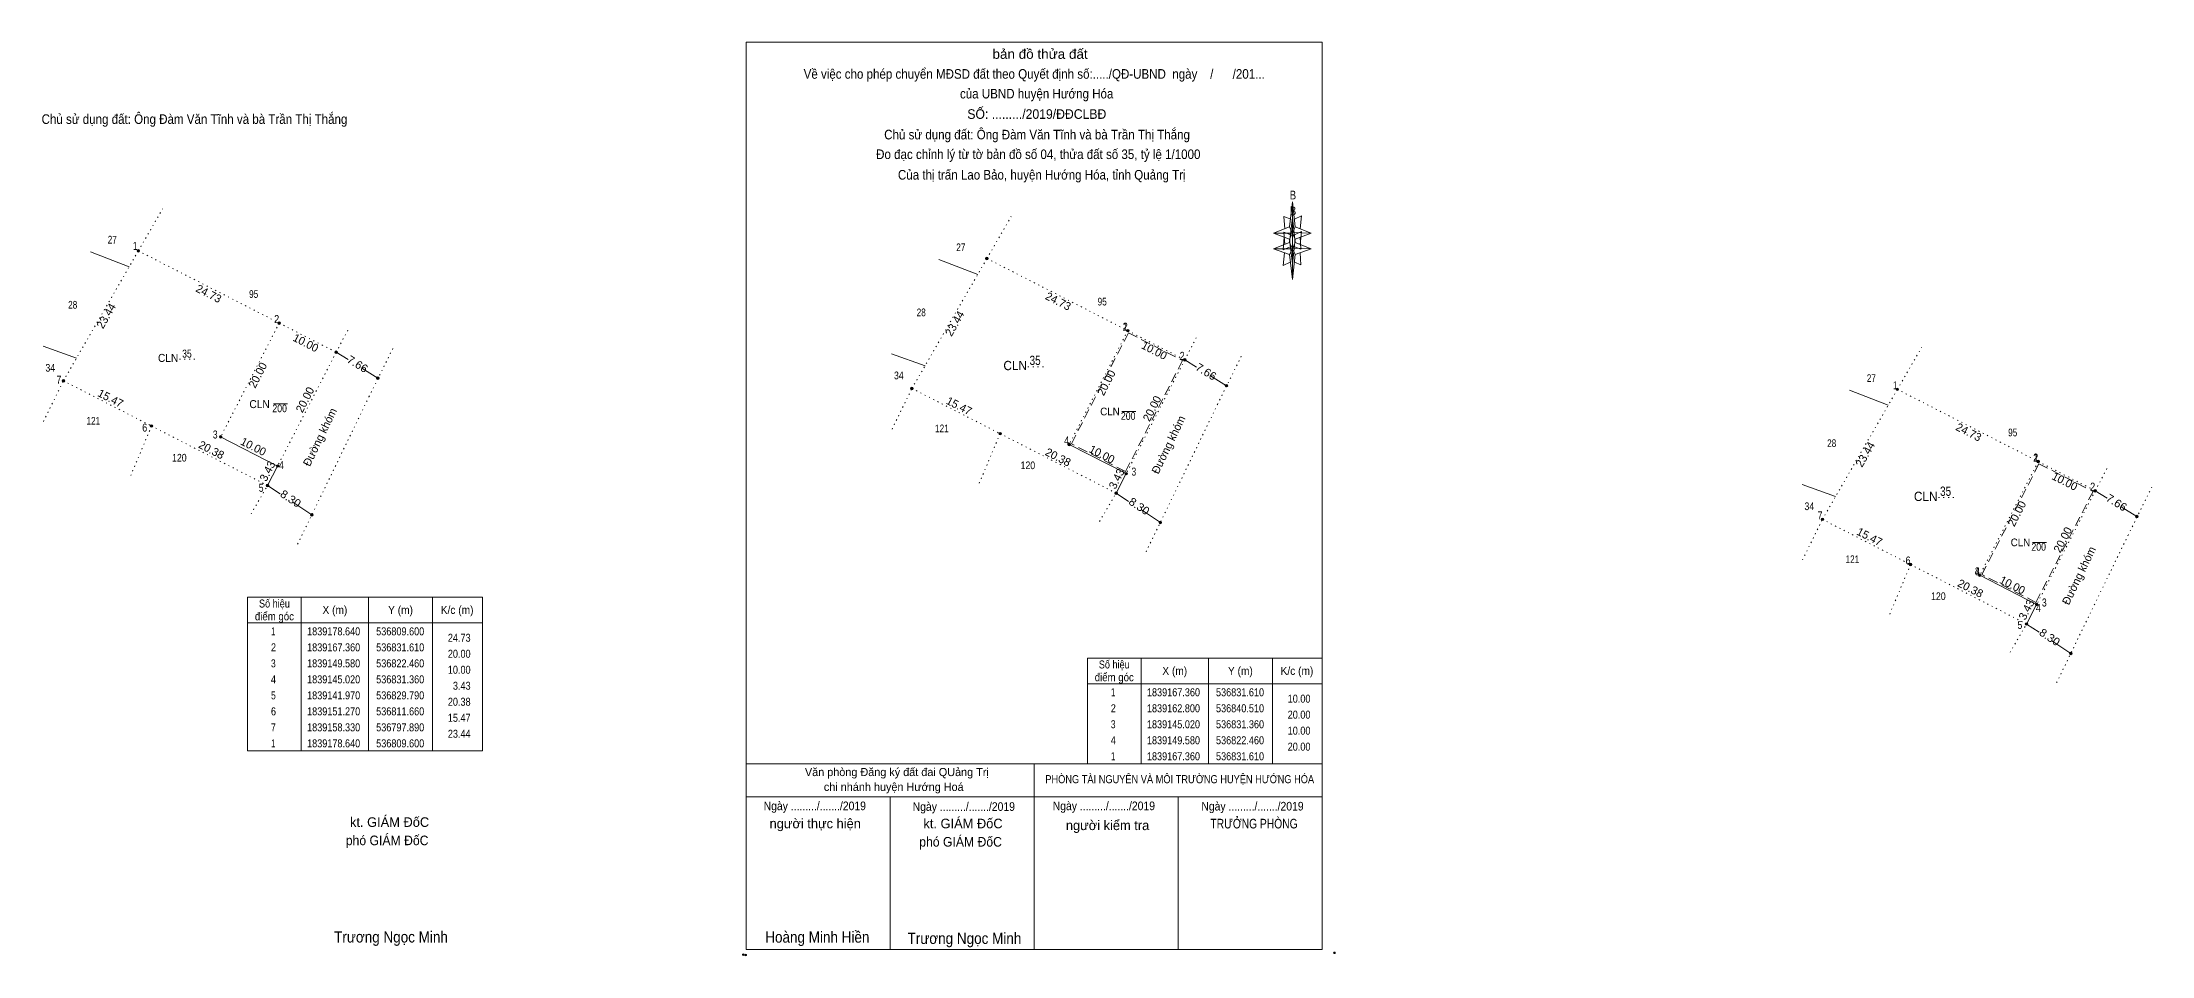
# Model space of a CAD drawing. Header units: metres. Extents: x 536520 to 537292, y 1839090 to 1839233.
# Drawn here: x 536519.8 to 536849.3, y 1839090.1 to 1839232.9 of the extents above; entities that cross this region are included whole.
import ezdxf
from ezdxf.enums import TextEntityAlignment as Align

# ---------------------------------------------------------------- set-up
doc = ezdxf.new("R2010")
doc.units = ezdxf.units.M
doc.header["$LTSCALE"] = 0.5
doc.header["$PDMODE"] = 32
doc.header["$PDSIZE"] = 0.25
doc.linetypes.add('DOTTED', pattern=[1.5, 0.3, -1.2])
doc.linetypes.add('MEDIUM_DASHED', pattern=[4.5, 3, -1.5])
for name, color, linetype, lineweight in [('10', 7, 'MEDIUM_DASHED', 13), ('5', 7, 'Continuous', 13), ('6', 7, 'Continuous', 13), ('63', 7, 'Continuous', 13), ('8', 7, 'DOTTED', 13)]:
    doc.layers.add(name, color=color, linetype=linetype, lineweight=lineweight)

msp = doc.modelspace()

# ---------------------------------------------------------------- hatches: boundary and pattern name
at = {"layer": '63'}
for points in [[(536534.98, 1839200.28, 1), (536534.58, 1839200.28, 1)], [(536667.55, 1839199.09, 1), (536667.15, 1839199.09, 1)], [(536556.99, 1839189, 1), (536556.59, 1839189, 1)], [(536689.56, 1839187.81, 1), (536689.16, 1839187.81, 1)], [(536565.89, 1839184.44, 1), (536565.49, 1839184.44, 1)], [(536698.46, 1839183.25, 1), (536698.06, 1839183.25, 1)], [(536523.27, 1839179.97, 1), (536522.87, 1839179.97, 1)], [(536523.27, 1839179.97, 1), (536522.87, 1839179.97, 1)], [(536572.4, 1839180.4, 1), (536572, 1839180.4, 1)], [(536655.84, 1839178.78, 1), (536655.44, 1839178.78, 1)], [(536655.84, 1839178.78, 1), (536655.44, 1839178.78, 1)], [(536704.97, 1839179.21, 1), (536704.57, 1839179.21, 1)], [(536809.8, 1839178.64, 1), (536809.4, 1839178.64, 1)], [(536537.04, 1839172.91, 1), (536536.64, 1839172.91, 1)], [(536547.84, 1839171.22, 1), (536547.44, 1839171.22, 1)], [(536669.61, 1839171.72, 1), (536669.21, 1839171.72, 1)], [(536680.41, 1839170.03, 1), (536680.01, 1839170.03, 1)], [(536556.74, 1839166.66, 1), (536556.34, 1839166.66, 1)], [(536831.81, 1839167.36, 1), (536831.41, 1839167.36, 1)], [(536555.17, 1839163.61, 1), (536554.77, 1839163.61, 1)], [(536689.31, 1839165.47, 1), (536688.91, 1839165.47, 1)], [(536687.74, 1839162.42, 1), (536687.34, 1839162.42, 1)], [(536840.71, 1839162.8, 1), (536840.31, 1839162.8, 1)], [(536562.08, 1839159.02, 1), (536561.68, 1839159.02, 1)], [(536694.65, 1839157.83, 1), (536694.25, 1839157.83, 1)], [(536798.09, 1839158.33, 1), (536797.69, 1839158.33, 1)], [(536798.09, 1839158.33, 1), (536797.69, 1839158.33, 1)], [(536847.22, 1839158.76, 1), (536846.82, 1839158.76, 1)], [(536811.86, 1839151.27, 1), (536811.46, 1839151.27, 1)], [(536822.66, 1839149.58, 1), (536822.26, 1839149.58, 1)], [(536831.56, 1839145.02, 1), (536831.16, 1839145.02, 1)], [(536829.99, 1839141.97, 1), (536829.59, 1839141.97, 1)], [(536836.9, 1839137.38, 1), (536836.5, 1839137.38, 1)]]:
    msp.add_hatch(color=256, dxfattribs=at).paths.add_polyline_path(points)

# ---------------------------------------------------------------- linework, layer by layer
at = {"layer": '10'}
for points in [[(536689.47, 1839187.47), (536697.92, 1839183.14), (536689, 1839165.81), (536680.55, 1839170.14)], [(536831.72, 1839167.02), (536840.17, 1839162.69), (536831.25, 1839145.36), (536822.8, 1839149.69)]]:
    msp.add_lwpolyline(points, close=True, dxfattribs=at)
at = {"layer": '5'}
for p, q in [((536714.62, 1839204.03), (536715.12, 1839207.93)), ((536714.62, 1839202.13), (536712.12, 1839203.03)), ((536714.62, 1839201.58), (536715.11, 1839205.49)), ((536715.52, 1839204.03), (536718.02, 1839203.03)), ((536714.62, 1839199.69), (536712.13, 1839200.6)), ((536715.5, 1839199.69), (536715.11, 1839195.8)), ((536715.52, 1839202.13), (536715.12, 1839198.23)), ((536716.42, 1839200.53), (536715.42, 1839200.93)), ((536715.5, 1839201.58), (536718.01, 1839200.6)), ((536716.31, 1839199.98), (536716.42, 1839198.09)), ((536716.32, 1839202.43), (536716.42, 1839200.53)), ((536716.42, 1839198.09), (536715.43, 1839198.49)), ((536629.75, 1839120.15), (536719.75, 1839120.15)), ((536674.75, 1839091.09), (536674.75, 1839120.15)), ((536629.75, 1839114.99), (536719.75, 1839114.99)), ((536629.75, 1839114.99), (536719.55, 1839114.99)), ((536629.75, 1839114.99), (536719.55, 1839114.99)), ((536629.75, 1839091.09), (536629.75, 1839114.99)), ((536652.25, 1839091.09), (536652.25, 1839114.99)), ((536697.25, 1839091.09), (536697.25, 1839114.99))]:
    msp.add_line(p, q, dxfattribs=at)
for points in [[(536629.75, 1839232.89), (536719.75, 1839232.89), (536719.75, 1839091.09), (536629.75, 1839091.09)], [(536715.12, 1839207.93), (536715.52, 1839204.03), (536715.12, 1839203.03)], [(536715.12, 1839203.03), (536712.12, 1839203.03), (536714.62, 1839204.03), (536715.52, 1839202.13), (536718.02, 1839203.03), (536715.12, 1839203.13)], [(536715.12, 1839203.03), (536715.12, 1839198.23), (536714.62, 1839202.13)], [(536715.11, 1839205.49), (536715.5, 1839201.58), (536715.11, 1839200.6)], [(536715.11, 1839200.6), (536712.13, 1839200.6), (536714.62, 1839201.58), (536715.5, 1839199.69), (536718.01, 1839200.6), (536715.11, 1839200.69)], [(536715.11, 1839200.6), (536715.11, 1839195.8), (536714.62, 1839199.69)]]:
    msp.add_lwpolyline(points, close=True, dxfattribs=at)
for points in [[(536715.12, 1839203.03), (536714.62, 1839204.03), (536712.12, 1839203.03)], [(536714.82, 1839205.23), (536713.72, 1839205.63), (536713.92, 1839203.73)], [(536714.82, 1839202.78), (536713.72, 1839203.18), (536713.91, 1839201.29)], [(536715.12, 1839203.03), (536715.52, 1839202.13), (536718.02, 1839203.03)], [(536715.42, 1839205.23), (536716.52, 1839205.73), (536716.32, 1839203.73)], [(536715.43, 1839202.78), (536716.52, 1839203.29), (536716.31, 1839201.29)], [(536715.11, 1839200.6), (536714.62, 1839201.58), (536712.13, 1839200.6)], [(536713.82, 1839202.43), (536713.62, 1839200.43), (536714.72, 1839200.93)], [(536713.83, 1839199.98), (536713.62, 1839197.98), (536714.71, 1839198.49)], [(536715.11, 1839200.6), (536715.5, 1839199.69), (536718.01, 1839200.6)], [(536719.75, 1839091.09), (536629.75, 1839091.09), (536629.75, 1839114.99)]]:
    msp.add_lwpolyline(points, dxfattribs=at)
for p in [(536629.28, 1839090.32), (536629.68, 1839090.25)]:
    msp.add_point(p, dxfattribs=at)
at = {"layer": '6'}
msp.add_line((536629.75, 1839120.15), (536719.75, 1839120.15), dxfattribs=at)
msp.add_point((536721.65, 1839090.59), dxfattribs=at)
at = {"layer": '63'}
for p, q in [((536533.34, 1839197.79), (536527.28, 1839200.13)), ((536665.91, 1839196.6), (536659.85, 1839198.94)), ((536525.12, 1839183.52), (536519.89, 1839185.4)), ((536565.69, 1839184.44), (536567.55, 1839183.29)), ((536657.69, 1839182.33), (536652.46, 1839184.21)), ((536698.26, 1839183.25), (536700.12, 1839182.1)), ((536569.72, 1839181.94), (536572.2, 1839180.4)), ((536702.29, 1839180.75), (536704.77, 1839179.21)), ((536808.16, 1839176.15), (536802.1, 1839178.49)), ((536554.97, 1839163.61), (536556.92, 1839162.32)), ((536799.94, 1839161.88), (536794.71, 1839163.76)), ((536558.91, 1839160.99), (536561.88, 1839159.02)), ((536687.54, 1839162.42), (536689.49, 1839161.13)), ((536840.51, 1839162.8), (536842.37, 1839161.65)), ((536844.54, 1839160.3), (536847.02, 1839158.76)), ((536691.48, 1839159.8), (536694.45, 1839157.83)), ((536560.24, 1839146.17), (536560.24, 1839122.17)), ((536570.74, 1839146.17), (536570.74, 1839122.17)), ((536580.74, 1839146.17), (536580.74, 1839122.17)), ((536551.84, 1839142.17), (536588.54, 1839142.17)), ((536829.79, 1839141.97), (536831.74, 1839140.68)), ((536833.73, 1839139.35), (536836.7, 1839137.38)), ((536691.45, 1839136.65), (536691.45, 1839120.15)), ((536701.95, 1839136.65), (536701.95, 1839120.15)), ((536711.95, 1839136.65), (536711.95, 1839120.15)), ((536683.05, 1839132.65), (536719.75, 1839132.65))]:
    msp.add_line(p, q, dxfattribs=at)
for points in [[(536551.84, 1839146.17), (536588.54, 1839146.17), (536588.54, 1839122.17), (536551.84, 1839122.17)], [(536683.05, 1839136.65), (536719.75, 1839136.65), (536719.75, 1839120.15), (536683.05, 1839120.15)]]:
    msp.add_lwpolyline(points, close=True, dxfattribs=at)
for centre in [(536534.78, 1839200.28), (536667.35, 1839199.09), (536556.79, 1839189), (536689.36, 1839187.81), (536565.69, 1839184.44), (536698.26, 1839183.25), (536523.07, 1839179.97), (536523.07, 1839179.97), (536572.2, 1839180.4), (536655.64, 1839178.78), (536655.64, 1839178.78), (536704.77, 1839179.21), (536809.6, 1839178.64), (536536.84, 1839172.91), (536547.64, 1839171.22), (536669.41, 1839171.72), (536680.21, 1839170.03), (536556.54, 1839166.66), (536831.61, 1839167.36), (536554.97, 1839163.61), (536689.11, 1839165.47), (536687.54, 1839162.42), (536840.51, 1839162.8), (536561.88, 1839159.02), (536694.45, 1839157.83), (536797.89, 1839158.33), (536797.89, 1839158.33), (536847.02, 1839158.76), (536811.66, 1839151.27), (536822.46, 1839149.58), (536831.36, 1839145.02), (536829.79, 1839141.97), (536836.7, 1839137.38)]:
    msp.add_circle(centre, 0.2, dxfattribs=at)
at = {"layer": '8'}
for p, q in [((536556.79, 1839189), (536547.64, 1839171.22)), ((536689.36, 1839187.81), (536680.21, 1839170.03)), ((536541.2, 1839183.37), (536543.84, 1839183.37)), ((536574.53, 1839185.01), (536570.81, 1839177.47)), ((536707.1, 1839183.82), (536703.38, 1839176.28)), ((536519.96, 1839173.63), (536523.07, 1839179.97)), ((536673.77, 1839182.18), (536676.57, 1839182.18)), ((536559.66, 1839154.45), (536570.81, 1839177.47)), ((536652.53, 1839172.44), (536655.64, 1839178.78)), ((536692.23, 1839153.26), (536703.38, 1839176.28)), ((536536.84, 1839172.91), (536533.49, 1839164.93)), ((536669.41, 1839171.72), (536666.06, 1839163.74)), ((536831.61, 1839167.36), (536822.46, 1839149.58)), ((536552.38, 1839159.19), (536554.97, 1839163.61)), ((536849.35, 1839163.37), (536845.63, 1839155.83)), ((536684.95, 1839158), (536687.54, 1839162.42)), ((536816.02, 1839161.73), (536818.82, 1839161.73)), ((536794.78, 1839151.99), (536797.89, 1839158.33)), ((536834.48, 1839132.81), (536845.63, 1839155.83)), ((536811.66, 1839151.27), (536808.31, 1839143.29)), ((536827.2, 1839137.55), (536829.79, 1839141.97))]:
    msp.add_line(p, q, dxfattribs=at)
at = {"layer": '8', "linetype": 'Continuous'}
for p, q in [((536555.87, 1839176.37), (536558.06, 1839176.37)), ((536688.44, 1839175.18), (536690.63, 1839175.18)), ((536547.64, 1839171.22), (536556.54, 1839166.66)), ((536680.21, 1839170.03), (536689.11, 1839165.47)), ((536556.54, 1839166.66), (536554.97, 1839163.61)), ((536689.11, 1839165.47), (536687.54, 1839162.42)), ((536830.69, 1839154.73), (536832.88, 1839154.73)), ((536822.46, 1839149.58), (536831.36, 1839145.02)), ((536831.36, 1839145.02), (536829.79, 1839141.97))]:
    msp.add_line(p, q, dxfattribs=at)
at = {"layer": '8'}
for points in [[(536523.07, 1839179.97), (536534.78, 1839200.28), (536538.57, 1839206.83)], [(536655.64, 1839178.78), (536667.35, 1839199.09), (536671.14, 1839205.64)], [(536534.78, 1839200.28), (536556.79, 1839189), (536565.69, 1839184.44)], [(536667.35, 1839199.09), (536689.36, 1839187.81), (536698.26, 1839183.25)], [(536567.5, 1839187.89), (536565.69, 1839184.44), (536556.54, 1839166.66)], [(536700.07, 1839186.7), (536698.26, 1839183.25), (536689.11, 1839165.47)], [(536797.89, 1839158.33), (536809.6, 1839178.64), (536813.39, 1839185.19)], [(536523.07, 1839179.97), (536536.84, 1839172.91), (536554.97, 1839163.61)], [(536655.64, 1839178.78), (536669.41, 1839171.72), (536687.54, 1839162.42)], [(536809.6, 1839178.64), (536831.61, 1839167.36), (536840.51, 1839162.8)], [(536842.32, 1839166.25), (536840.51, 1839162.8), (536831.36, 1839145.02)], [(536797.89, 1839158.33), (536811.66, 1839151.27), (536829.79, 1839141.97)]]:
    msp.add_lwpolyline(points, dxfattribs=at)

# ---------------------------------------------------------------- texts
at = {"layer": '5'}
for s, height, width, p in [('bản đồ thửa đất', 1.5, 1.05, (536675.66, 1839230.29)), ('Về việc cho phép chuyển MĐSD đất theo Quyết định số:...../QĐ-UBND  ngày    /      /201...', 1.5, 0.9, (536674.745, 1839227.18)), ('của UBND huyện Hướng Hóa', 1.5, 0.9, (536675.13, 1839224.1)), ('SỐ: ........./2019/ĐĐCLBĐ', 1.5, 0.95, (536675.15, 1839220.91)), ('Chủ sử dụng đất: Ông Đàm Văn Tĩnh và bà Trần Thị Thắng', 1.5, 0.9, (536543.55, 1839220.12)), ('Chủ sử dụng đất: Ông Đàm Văn Tĩnh và bà Trần Thị Thắng', 1.5, 0.9, (536675.19, 1839217.7)), ('Đo đạc chỉnh lý từ tờ bản đồ số 04, thửa đất số 35, tỷ lệ 1/1000 ', 1.5, 0.9, (536675.63, 1839214.63)), ('Của thị trấn Lao Bảo, huyện Hướng Hóa, tỉnh Quảng Trị', 1.5, 0.9, (536675.925, 1839211.42)), ('B', 1.378, 0.8, (536715.17, 1839208.31)), ('B', 1.377, 0.8, (536715.18, 1839205.84)), ('Ngày ........./......./2019', 1.35, 0.9, (536640.465, 1839112.88)), ('Ngày ........./......./2019', 1.35, 0.9, (536663.745, 1839112.77)), ('Ngày ........./......./2019', 1.35, 0.9, (536685.625, 1839112.88)), ('Ngày ........./......./2019', 1.35, 0.9, (536708.845, 1839112.83)), ('TRƯỞNG PHÒNG', 1.5, 0.8, (536709.085, 1839110.03)), ('phó GIÁM ĐốC', 1.5, 0.95, (536573.65, 1839107.41)), ('phó GIÁM ĐốC', 1.5, 0.95, (536663.24, 1839107.19)), ('Hoàng Minh Hiền', 1.75, 0.9, (536640.86, 1839092.18)), ('Trương Ngọc Minh', 1.75, 0.9, (536574.255, 1839092.2)), ('Trương Ngọc Minh', 1.75, 0.9, (536663.845, 1839091.98))]:
    msp.add_text(s, height=height, dxfattribs=dict(at, width=width)).set_placement(p, align=Align.CENTER)
for s, p in [('kt. GIÁM ĐốC', (536574.03, 1839110.27)), ('người thực hiện', (536640.53, 1839110.05)), ('kt. GIÁM ĐốC', (536663.62, 1839110.05)), ('người kiểm tra', (536686.205, 1839109.77))]:
    msp.add_text(s, height=1.5, dxfattribs=at).set_placement(p, align=Align.CENTER)
at = {"layer": '6'}
for s, p in [(' Văn phòng Đăng ký đất đai QUảng Trị', (536653.05, 1839118.21)), ('chi nhánh huyện Hướng Hoá', (536652.8, 1839115.89))]:
    msp.add_text(s, height=1.267, dxfattribs=at).set_placement(p, align=Align.CENTER)
at = {"layer": '6', "width": 0.85}
msp.add_text('PHÒNG TÀI NGUYÊN VÀ MÔI TRƯỜNG HUYỆN HƯỚNG HÓA', height=1.27, dxfattribs=at).set_placement((536697.475, 1839117.09), align=Align.CENTER)
at = {"layer": '63'}
for s, width, p in [(' 1', 0.75, (536534.63, 1839200.43)), (' 2', 0.85, (536556.79, 1839189)), (' 2', 0.85, (536689.36, 1839187.81)), (' 1', 0.75, (536689.36, 1839187.81)), (' 2', 0.85, (536698.26, 1839183.25)), (' 7', 0.8, (536522.74, 1839179.53)), (' 1', 0.75, (536809.6, 1839178.64)), (' 6', 0.85, (536536.17, 1839172.04)), (' 3', 0.8, (536547.16, 1839170.96)), (' 4', 0.85, (536680.21, 1839170.03)), (' 4', 0.85, (536557.52, 1839166.17)), (' 2', 0.85, (536831.61, 1839167.36)), (' 1', 0.75, (536831.61, 1839167.36)), (' 5', 0.8, (536554.34, 1839162.63)), (' 3', 0.8, (536690.68, 1839165.16)), (' 2', 0.85, (536840.51, 1839162.8)), (' 7', 0.8, (536797.89, 1839158.33)), (' 6', 0.85, (536811.66, 1839151.27)), (' 4', 0.85, (536822.46, 1839149.58)), (' 3', 0.8, (536822.46, 1839149.58)), (' 4', 0.85, (536832.03, 1839143.87)), (' 3', 0.8, (536832.93, 1839144.71)), ('24.73', 0.85, (536586.69, 1839139.2)), (' 5', 0.8, (536829.11, 1839141.2)), ('20.00', 0.85, (536586.69, 1839136.7)), ('10.00', 0.85, (536586.69, 1839134.2)), ('20.38', 0.85, (536586.69, 1839129.2)), ('3.43', 0.85, (536586.69, 1839131.7)), ('10.00', 0.85, (536717.9, 1839129.68)), ('15.47', 0.85, (536586.69, 1839126.7)), ('20.00', 0.85, (536717.9, 1839127.18)), ('23.44', 0.85, (536586.69, 1839124.2)), ('10.00', 0.85, (536717.9, 1839124.68)), ('20.00', 0.85, (536717.9, 1839122.18))]:
    msp.add_text(s, height=1.25, dxfattribs=dict(at, width=width)).set_placement(p, align=Align.RIGHT)
for s, rotation, p in [('24.73', 332.865, (536545.49, 1839193.0416)), ('24.73', 332.865, (536678.21, 1839191.8516)), ('23.44', 60.034, (536530.2985, 1839189.8078)), ('23.44', 60.034, (536662.8685, 1839188.6178)), ('10.00', 332.871, (536560.65, 1839185.3465)), ('10.00', 332.871, (536693.22, 1839184.1565)), ('20.00', 62.769, (536553.9973, 1839180.579)), ('20.00', 62.769, (536686.5673, 1839179.389)), ('15.47', 332.855, (536530.1499, 1839176.6862)), ('20.00', 62.769, (536561.3673, 1839176.739)), ('15.47', 332.855, (536662.7199, 1839175.4962)), ('20.00', 62.769, (536693.7073, 1839175.359)), ('Đường khóm ', 64.16, (536563.8142, 1839171.1226)), ('Đường khóm ', 64.16, (536696.3842, 1839169.9326)), ('24.73', 332.865, (536820.46, 1839171.4017)), ('20.38', 332.844, (536545.9097, 1839168.6258)), ('10.00', 332.871, (536552.47, 1839169.1365)), ('23.44', 60.034, (536805.1185, 1839168.1678)), ('3.43', 62.763, (536555.5042, 1839165.574)), ('20.38', 332.844, (536678.1897, 1839167.4858)), ('10.00', 332.871, (536685.04, 1839167.9465)), ('3.43', 62.763, (536688.1742, 1839164.384)), ('10.00', 332.871, (536835.47, 1839163.7065)), ('20.00', 62.769, (536828.8173, 1839158.939)), ('15.47', 332.855, (536804.9699, 1839155.0462)), ('20.00', 62.769, (536835.9973, 1839154.859)), ('Đường khóm ', 64.16, (536838.6318, 1839149.4776)), ('20.38', 332.844, (536820.7297, 1839146.9858)), ('10.00', 332.871, (536827.29, 1839147.4965)), ('3.43', 62.763, (536830.3242, 1839143.934))]:
    msp.add_text(s, height=1.25, rotation=rotation, dxfattribs=at).set_placement(p, align=Align.CENTER)
at = {"layer": '63', "width": 1.05}
for s, rotation, p in [('7.66', 328.177, (536568.6954, 1839182.0595)), ('7.66', 328.177, (536701.2654, 1839180.8695)), ('8.30', 326.406, (536558.2342, 1839161.0442)), ('8.30', 326.406, (536690.8042, 1839159.8542)), ('7.66', 328.177, (536843.5154, 1839160.4195)), ('8.30', 326.406, (536833.0542, 1839139.4042))]:
    msp.add_text(s, height=1.25, rotation=rotation, dxfattribs=at).set_placement(p, align=Align.CENTER)
at = {"layer": '63'}
for s, width, p in [('điểm góc', 0.9, (536556.04, 1839142.55)), ('Số hiệu', 0.85, (536556.04, 1839144.55)), ('X (m)', 0.95, (536565.49, 1839143.55)), ('Y (m)', 0.95, (536575.745, 1839143.55)), ('K/c (m)', 0.95, (536584.585, 1839143.55)), (' 1', 0.75, (536555.69, 1839140.2)), ('1839178.640', 0.85, (536565.29, 1839140.2)), ('536809.600', 0.85, (536575.69, 1839140.2)), (' 2', 0.85, (536555.695, 1839137.7)), ('1839167.360', 0.85, (536565.29, 1839137.7)), ('536831.610', 0.85, (536575.69, 1839137.7)), (' 4', 0.85, (536555.69, 1839132.7)), (' 3', 0.8, (536555.685, 1839135.2)), ('1839149.580', 0.85, (536565.29, 1839135.2)), ('1839145.020', 0.85, (536565.29, 1839132.7)), ('536822.460', 0.85, (536575.69, 1839135.2)), ('536831.360', 0.85, (536575.69, 1839132.7)), ('điểm góc', 0.9, (536687.25, 1839133.03)), ('Số hiệu', 0.85, (536687.25, 1839135.03)), ('X (m)', 0.95, (536696.7, 1839134.03)), ('Y (m)', 0.95, (536706.955, 1839134.03)), ('K/c (m)', 0.95, (536715.795, 1839134.03)), (' 5', 0.8, (536555.695, 1839130.2)), ('1839141.970', 0.85, (536565.29, 1839130.2)), ('536829.790', 0.85, (536575.69, 1839130.2)), (' 1', 0.75, (536686.9, 1839130.68)), ('1839167.360', 0.85, (536696.5, 1839130.68)), ('536831.610', 0.85, (536706.9, 1839130.68)), (' 6', 0.85, (536555.695, 1839127.7)), ('1839151.270', 0.85, (536565.29, 1839127.7)), ('536811.660', 0.85, (536575.69, 1839127.7)), (' 2', 0.85, (536686.905, 1839128.18)), ('1839162.800', 0.85, (536696.5, 1839128.18)), ('536840.510', 0.85, (536706.9, 1839128.18)), (' 7', 0.8, (536555.695, 1839125.2)), (' 1', 0.75, (536555.69, 1839122.7)), ('1839158.330', 0.85, (536565.29, 1839125.2)), ('1839178.640', 0.85, (536565.29, 1839122.7)), ('536797.890', 0.85, (536575.69, 1839125.2)), ('536809.600', 0.85, (536575.69, 1839122.7)), (' 4', 0.85, (536686.9, 1839123.18)), (' 3', 0.8, (536686.895, 1839125.68)), ('1839145.020', 0.85, (536696.5, 1839125.68)), ('1839149.580', 0.85, (536696.5, 1839123.18)), ('536831.360', 0.85, (536706.9, 1839125.68)), ('536822.460', 0.85, (536706.9, 1839123.18)), (' 1', 0.75, (536686.9, 1839120.68)), ('1839167.360', 0.85, (536696.5, 1839120.68)), ('536831.610', 0.85, (536706.9, 1839120.68))]:
    msp.add_text(s, height=1.25, dxfattribs=dict(at, width=width)).set_placement(p, align=Align.CENTER)
at = {"layer": '8'}
for s, height, width, p in [('27', 1.2, 0.8, (536530.71, 1839201.43)), ('27', 1.2, 0.8, (536663.28, 1839200.24)), ('95', 1.2, 0.8, (536552.795, 1839192.94)), ('95', 1.2, 0.8, (536685.365, 1839191.75)), ('28', 1.2, 0.8, (536524.52, 1839191.26)), ('28', 1.2, 0.8, (536657.09, 1839190.07)), ('CLN', 1.25, 0.95, (536539.435, 1839182.93)), ('35', 1.25, 0.8, (536542.37, 1839183.6)), ('CLN', 1.452, 0.95, (536671.775, 1839181.64)), ('35', 1.452, 0.8, (536674.885, 1839182.45)), ('34', 1.2, 0.85, (536521.02, 1839181.41)), ('34', 1.2, 0.85, (536653.59, 1839180.22)), ('27', 1.2, 0.8, (536805.53, 1839179.79)), ('CLN', 1.25, 0.95, (536553.715, 1839175.71)), ('121', 1.2, 0.8, (536527.75, 1839173.13)), ('200', 1.2, 0.85, (536556.855, 1839175.07)), ('CLN', 1.2, 0.95, (536686.58, 1839174.58)), ('200', 1.2, 0.85, (536689.425, 1839173.88)), ('121', 1.2, 0.8, (536660.32, 1839171.94)), ('28', 1.2, 0.8, (536799.34, 1839169.62)), ('95', 1.2, 0.8, (536827.615, 1839171.3)), ('120', 1.2, 0.85, (536541.185, 1839167.36)), ('120', 1.2, 0.85, (536673.755, 1839166.17)), ('35', 1.452, 0.8, (536817.135, 1839162)), ('34', 1.2, 0.85, (536795.84, 1839159.77)), ('CLN', 1.452, 0.95, (536814.025, 1839161.19)), ('CLN', 1.2, 0.95, (536828.83, 1839154.13)), ('200', 1.2, 0.85, (536831.675, 1839153.43)), ('121', 1.2, 0.8, (536802.57, 1839151.49)), ('120', 1.2, 0.85, (536816.005, 1839145.72))]:
    msp.add_text(s, height=height, dxfattribs=dict(at, width=width)).set_placement(p, align=Align.CENTER)

doc.saveas('drawing.dxf')
